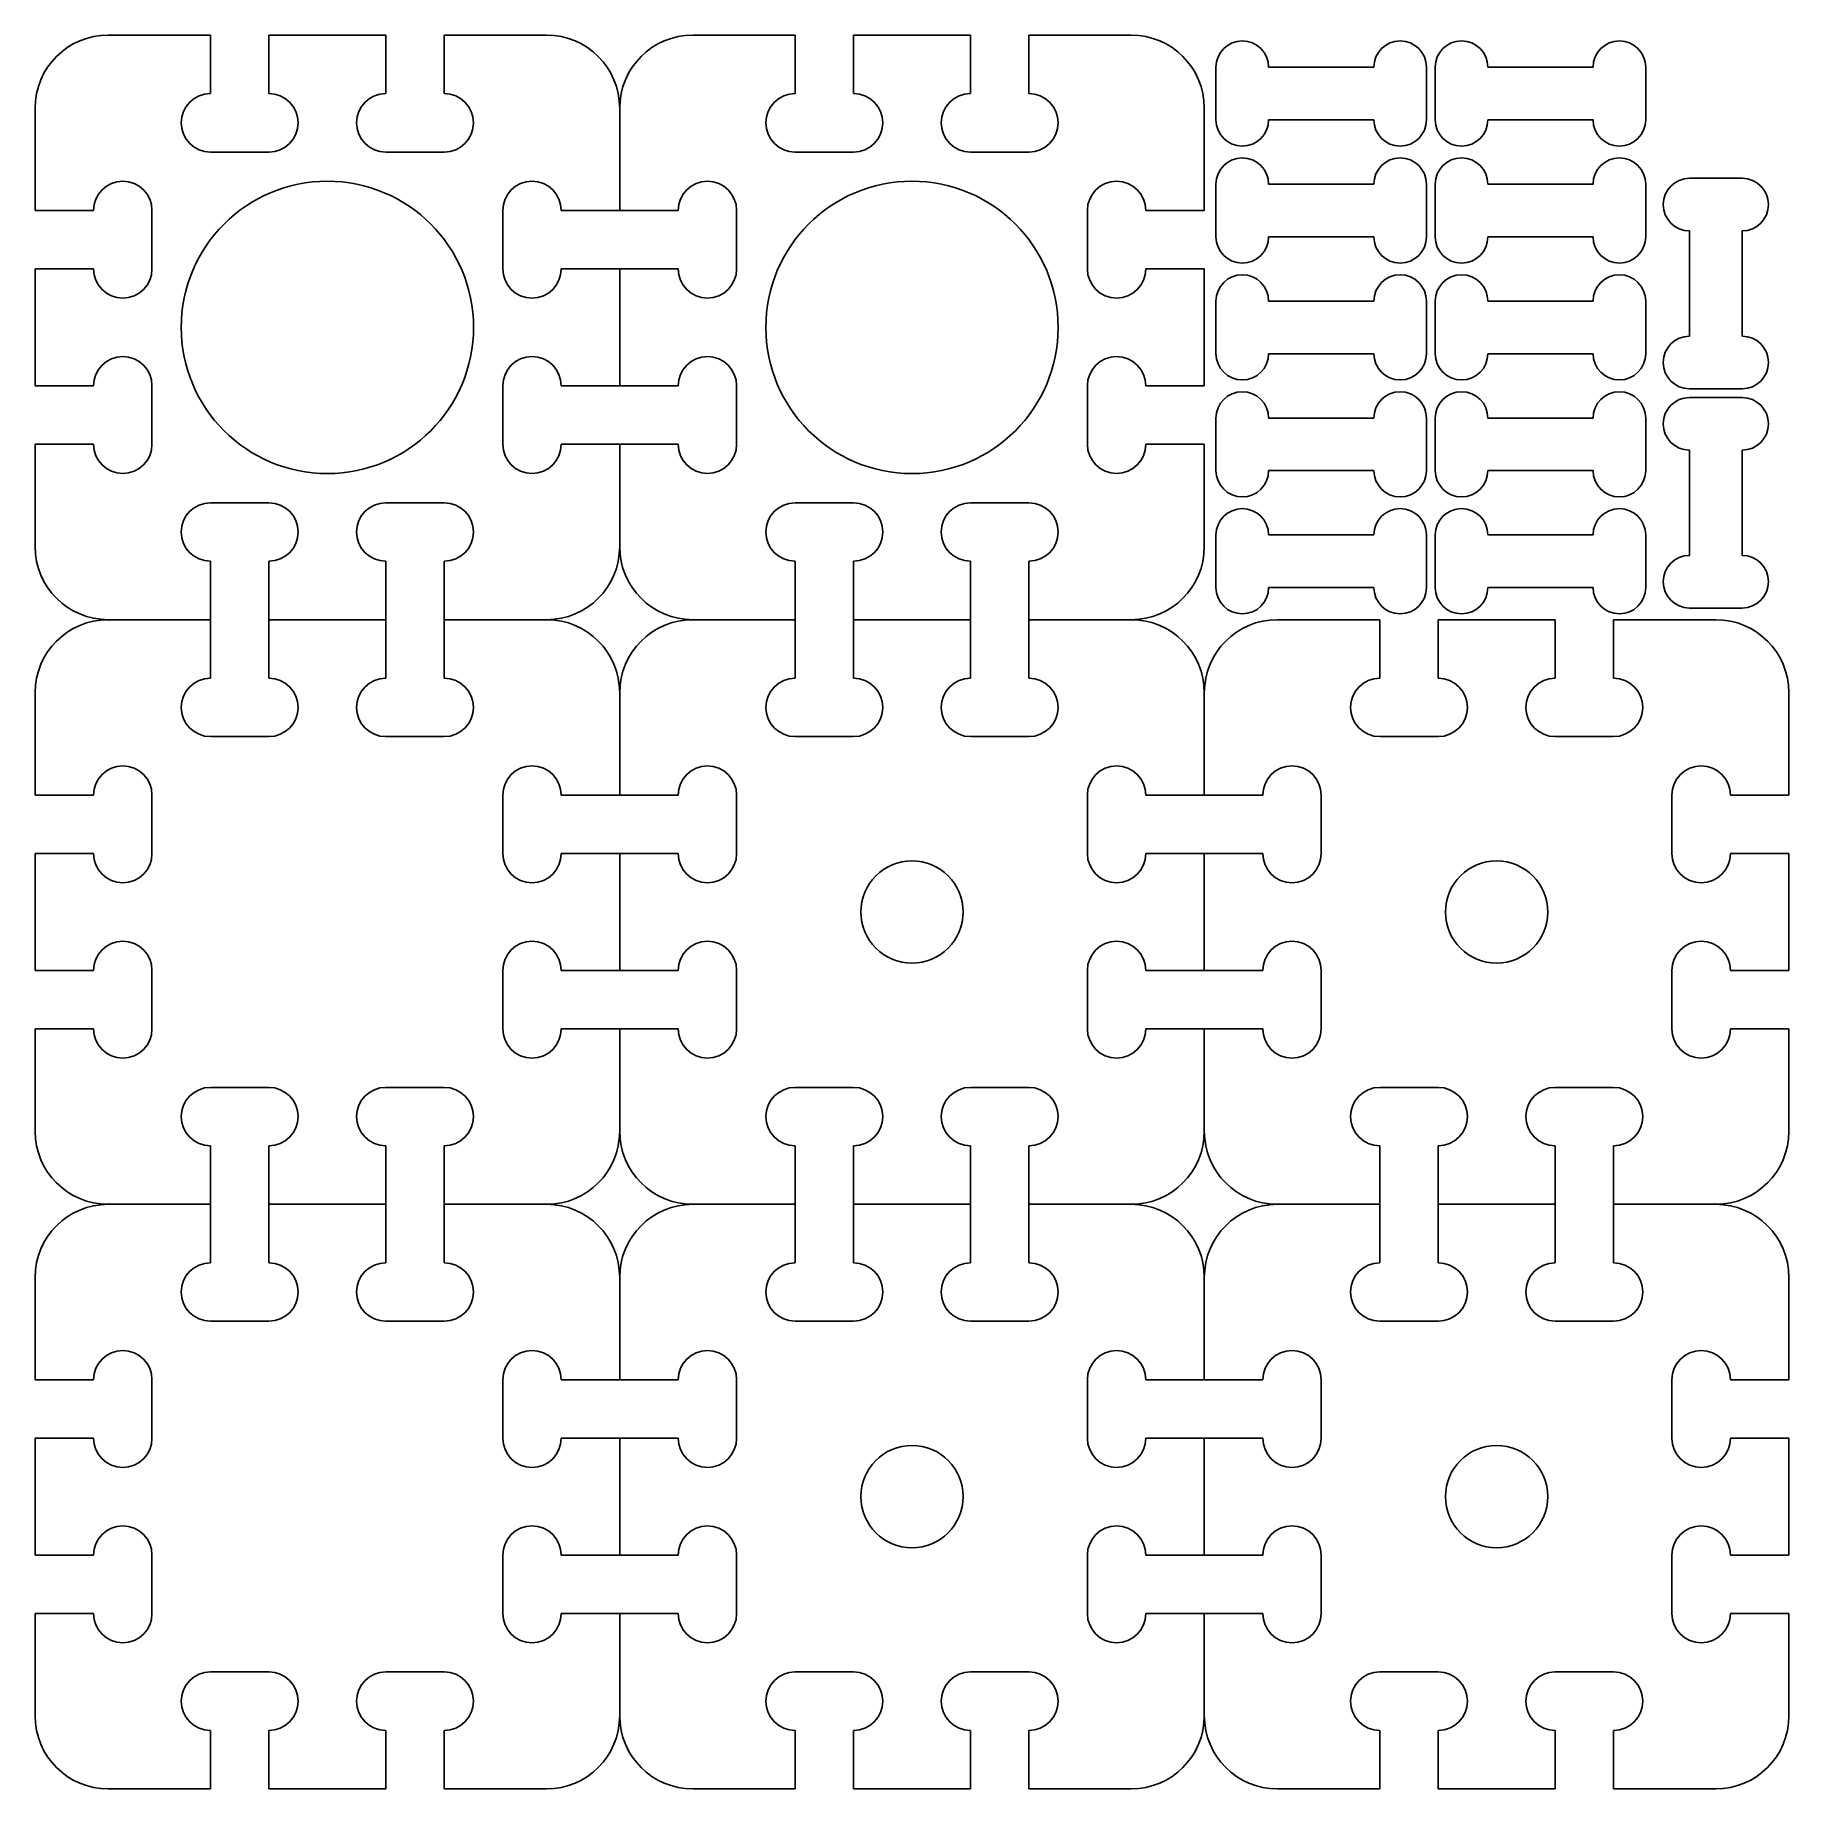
# Model space of a CAD drawing. Header units: millimetres. Extents: x 0 to 120, y 0 to 120.
import ezdxf

# ---------------------------------------------------------------- set-up
doc = ezdxf.new("R2010")
doc.units = ezdxf.units.MM
doc.layers.get('0').update_dxf_attribs({"lineweight": 25, "true_color": 0xffffff})

msp = doc.modelspace()

# ---------------------------------------------------------------- linework, layer by layer
for p, q in [((5, 120), (12, 120)), ((12, 120), (12, 116)), ((16, 120), (16, 116)), ((16, 120), (20, 120)), ((24, 120), (20, 120)), ((24, 120), (24, 116)), ((35, 120), (28, 120)), ((28, 120), (28, 116)), ((45, 120), (52, 120)), ((52, 120), (52, 116)), ((56, 120), (56, 116)), ((56, 120), (60, 120)), ((64, 120), (60, 120)), ((64, 120), (64, 116)), ((75, 120), (68, 120)), ((68, 120), (68, 116)), ((80.8, 117.8), (80.8, 116)), ((88, 117.8), (84.4, 117.8)), ((88, 117.8), (91.6, 117.8)), ((95.2, 117.8), (95.2, 116)), ((95.8, 117.8), (95.8, 116)), ((103, 117.8), (99.4, 117.8)), ((103, 117.8), (106.6, 117.8)), ((110.2, 117.8), (110.2, 116)), ((80.8, 114.2), (80.8, 116)), ((95.2, 114.2), (95.2, 116)), ((95.8, 114.2), (95.8, 116)), ((110.2, 114.2), (110.2, 116)), ((0, 115), (0, 108)), ((40, 115), (40, 108)), ((40, 115), (40, 108)), ((80, 115), (80, 108)), ((88, 114.2), (84.4, 114.2)), ((88, 114.2), (91.6, 114.2)), ((103, 114.2), (99.4, 114.2)), ((103, 114.2), (106.6, 114.2)), ((12, 112), (14, 112)), ((16, 112), (14, 112)), ((24, 112), (26, 112)), ((28, 112), (26, 112)), ((52, 112), (54, 112)), ((56, 112), (54, 112)), ((64, 112), (66, 112)), ((68, 112), (66, 112)), ((80.8, 109.8), (80.8, 108)), ((88, 109.8), (84.4, 109.8)), ((88, 109.8), (91.6, 109.8)), ((95.2, 109.8), (95.2, 108)), ((95.8, 109.8), (95.8, 108)), ((103, 109.8), (99.4, 109.8)), ((103, 109.8), (106.6, 109.8)), ((110.2, 109.8), (110.2, 108)), ((113.2, 110.2), (115, 110.2)), ((116.8, 110.2), (115, 110.2)), ((8, 108), (8, 106)), ((48, 108), (48, 106)), ((0, 108), (4, 108)), ((32, 108), (32, 106)), ((40, 108), (36, 108)), ((40, 108), (44, 108)), ((72, 108), (72, 106)), ((80, 108), (76, 108)), ((80.8, 106.2), (80.8, 108)), ((95.2, 106.2), (95.2, 108)), ((95.8, 106.2), (95.8, 108)), ((110.2, 106.2), (110.2, 108)), ((8, 104), (8, 106)), ((32, 104), (32, 106)), ((48, 104), (48, 106)), ((72, 104), (72, 106)), ((88, 106.2), (84.4, 106.2)), ((88, 106.2), (91.6, 106.2)), ((103, 106.2), (99.4, 106.2)), ((103, 106.2), (106.6, 106.2)), ((113.2, 103), (113.2, 106.6)), ((116.8, 103), (116.8, 106.6)), ((0, 104), (0, 100)), ((0, 104), (4, 104)), ((40, 104), (36, 104)), ((40, 104), (40, 100)), ((40, 104), (44, 104)), ((40, 104), (40, 100)), ((80, 104), (76, 104)), ((80, 104), (80, 100)), ((113.2, 103), (113.2, 99.4)), ((116.8, 103), (116.8, 99.4)), ((80.8, 101.8), (80.8, 100)), ((88, 101.8), (84.4, 101.8)), ((88, 101.8), (91.6, 101.8)), ((95.2, 101.8), (95.2, 100)), ((95.8, 101.8), (95.8, 100)), ((103, 101.8), (99.4, 101.8)), ((103, 101.8), (106.6, 101.8)), ((110.2, 101.8), (110.2, 100)), ((0, 96), (0, 100)), ((40, 96), (40, 100)), ((40, 96), (40, 100)), ((80, 96), (80, 100)), ((80.8, 98.2), (80.8, 100)), ((95.2, 98.2), (95.2, 100)), ((95.8, 98.2), (95.8, 100)), ((110.2, 98.2), (110.2, 100)), ((88, 98.2), (84.4, 98.2)), ((88, 98.2), (91.6, 98.2)), ((103, 98.2), (99.4, 98.2)), ((103, 98.2), (106.6, 98.2)), ((0, 96), (4, 96)), ((8, 96), (8, 94)), ((32, 96), (32, 94)), ((40, 96), (36, 96)), ((40, 96), (44, 96)), ((48, 96), (48, 94)), ((72, 96), (72, 94)), ((80, 96), (76, 96)), ((113.2, 95.8), (115, 95.8)), ((113.2, 95.2), (115, 95.2)), ((116.8, 95.8), (115, 95.8)), ((116.8, 95.2), (115, 95.2)), ((8, 92), (8, 94)), ((32, 92), (32, 94)), ((48, 92), (48, 94)), ((72, 92), (72, 94)), ((80.8, 93.8), (80.8, 92)), ((88, 93.8), (84.4, 93.8)), ((88, 93.8), (91.6, 93.8)), ((95.2, 93.8), (95.2, 92)), ((95.8, 93.8), (95.8, 92)), ((103, 93.8), (99.4, 93.8)), ((103, 93.8), (106.6, 93.8)), ((110.2, 93.8), (110.2, 92)), ((0, 92), (4, 92)), ((0, 85), (0, 92)), ((40, 92), (36, 92)), ((40, 85), (40, 92)), ((40, 92), (44, 92)), ((40, 85), (40, 92)), ((80, 92), (76, 92)), ((80, 85), (80, 92)), ((80.8, 90.2), (80.8, 92)), ((95.2, 90.2), (95.2, 92)), ((95.8, 90.2), (95.8, 92)), ((110.2, 90.2), (110.2, 92)), ((113.2, 88), (113.2, 91.6)), ((116.8, 88), (116.8, 91.6)), ((88, 90.2), (84.4, 90.2)), ((88, 90.2), (91.6, 90.2)), ((103, 90.2), (99.4, 90.2)), ((103, 90.2), (106.6, 90.2)), ((12, 88), (14, 88)), ((16, 88), (14, 88)), ((24, 88), (26, 88)), ((28, 88), (26, 88)), ((52, 88), (54, 88)), ((56, 88), (54, 88)), ((64, 88), (66, 88)), ((68, 88), (66, 88)), ((113.2, 88), (113.2, 84.4)), ((116.8, 88), (116.8, 84.4)), ((80.8, 85.8), (80.8, 84)), ((88, 85.8), (84.4, 85.8)), ((88, 85.8), (91.6, 85.8)), ((95.2, 85.8), (95.2, 84)), ((95.8, 85.8), (95.8, 84)), ((103, 85.8), (99.4, 85.8)), ((103, 85.8), (106.6, 85.8)), ((110.2, 85.8), (110.2, 84)), ((12, 80), (12, 84)), ((16, 80), (16, 84)), ((24, 80), (24, 84)), ((28, 80), (28, 84)), ((52, 80), (52, 84)), ((56, 80), (56, 84)), ((64, 80), (64, 84)), ((68, 80), (68, 84)), ((80.8, 82.2), (80.8, 84)), ((95.2, 82.2), (95.2, 84)), ((95.8, 82.2), (95.8, 84)), ((110.2, 82.2), (110.2, 84)), ((88, 82.2), (84.4, 82.2)), ((88, 82.2), (91.6, 82.2)), ((103, 82.2), (99.4, 82.2)), ((103, 82.2), (106.6, 82.2)), ((113.2, 80.8), (115, 80.8)), ((116.8, 80.8), (115, 80.8)), ((5, 80), (12, 80)), ((5, 80), (12, 80)), ((12, 80), (12, 76)), ((16, 80), (16, 76)), ((16, 80), (20, 80)), ((16, 80), (20, 80)), ((24, 80), (20, 80)), ((24, 80), (20, 80)), ((24, 80), (24, 76)), ((35, 80), (28, 80)), ((28, 80), (28, 76)), ((35, 80), (28, 80)), ((45, 80), (52, 80)), ((45, 80), (52, 80)), ((52, 80), (52, 76)), ((56, 80), (56, 76)), ((56, 80), (60, 80)), ((56, 80), (60, 80)), ((64, 80), (60, 80)), ((64, 80), (60, 80)), ((64, 80), (64, 76)), ((75, 80), (68, 80)), ((68, 80), (68, 76)), ((75, 80), (68, 80)), ((85, 80), (92, 80)), ((92, 80), (92, 76)), ((96, 80), (96, 76)), ((96, 80), (100, 80)), ((104, 80), (100, 80)), ((104, 80), (104, 76)), ((115, 80), (108, 80)), ((108, 80), (108, 76)), ((0, 75), (0, 68)), ((40, 75), (40, 68)), ((40, 75), (40, 68)), ((80, 75), (80, 68)), ((80, 75), (80, 68)), ((120, 75), (120, 68)), ((12, 72), (14, 72)), ((16, 72), (14, 72)), ((24, 72), (26, 72)), ((28, 72), (26, 72)), ((52, 72), (54, 72)), ((56, 72), (54, 72)), ((64, 72), (66, 72)), ((68, 72), (66, 72)), ((92, 72), (94, 72)), ((96, 72), (94, 72)), ((104, 72), (106, 72)), ((108, 72), (106, 72)), ((0, 68), (4, 68)), ((8, 68), (8, 66)), ((32, 68), (32, 66)), ((40, 68), (36, 68)), ((40, 68), (44, 68)), ((48, 68), (48, 66)), ((72, 68), (72, 66)), ((80, 68), (76, 68)), ((80, 68), (84, 68)), ((88, 68), (88, 66)), ((112, 68), (112, 66)), ((120, 68), (116, 68)), ((8, 64), (8, 66)), ((32, 64), (32, 66)), ((48, 64), (48, 66)), ((72, 64), (72, 66)), ((88, 64), (88, 66)), ((112, 64), (112, 66)), ((0, 64), (0, 60)), ((0, 64), (4, 64)), ((40, 64), (36, 64)), ((40, 64), (40, 60)), ((40, 64), (44, 64)), ((40, 64), (40, 60)), ((80, 64), (76, 64)), ((80, 64), (80, 60)), ((80, 64), (84, 64)), ((80, 64), (80, 60)), ((120, 64), (116, 64)), ((120, 64), (120, 60)), ((0, 56), (0, 60)), ((40, 56), (40, 60)), ((40, 56), (40, 60)), ((80, 56), (80, 60)), ((80, 56), (80, 60)), ((120, 56), (120, 60)), ((0, 56), (4, 56)), ((8, 56), (8, 54)), ((32, 56), (32, 54)), ((40, 56), (36, 56)), ((40, 56), (44, 56)), ((48, 56), (48, 54)), ((72, 56), (72, 54)), ((80, 56), (76, 56)), ((80, 56), (84, 56)), ((88, 56), (88, 54)), ((112, 56), (112, 54)), ((120, 56), (116, 56)), ((8, 52), (8, 54)), ((32, 52), (32, 54)), ((48, 52), (48, 54)), ((72, 52), (72, 54)), ((88, 52), (88, 54)), ((112, 52), (112, 54)), ((0, 52), (4, 52)), ((0, 45), (0, 52)), ((40, 52), (36, 52)), ((40, 45), (40, 52)), ((40, 52), (44, 52)), ((40, 45), (40, 52)), ((80, 52), (76, 52)), ((80, 45), (80, 52)), ((80, 52), (84, 52)), ((80, 45), (80, 52)), ((120, 52), (116, 52)), ((120, 45), (120, 52)), ((12, 48), (14, 48)), ((16, 48), (14, 48)), ((24, 48), (26, 48)), ((28, 48), (26, 48)), ((52, 48), (54, 48)), ((56, 48), (54, 48)), ((64, 48), (66, 48)), ((68, 48), (66, 48)), ((92, 48), (94, 48)), ((96, 48), (94, 48)), ((104, 48), (106, 48)), ((108, 48), (106, 48)), ((12, 40), (12, 44)), ((16, 40), (16, 44)), ((24, 40), (24, 44)), ((28, 40), (28, 44)), ((52, 40), (52, 44)), ((56, 40), (56, 44)), ((64, 40), (64, 44)), ((68, 40), (68, 44)), ((92, 40), (92, 44)), ((96, 40), (96, 44)), ((104, 40), (104, 44)), ((108, 40), (108, 44)), ((5, 40), (12, 40)), ((5, 40), (12, 40)), ((12, 40), (12, 36)), ((16, 40), (16, 36)), ((16, 40), (20, 40)), ((16, 40), (20, 40)), ((24, 40), (20, 40)), ((24, 40), (20, 40)), ((24, 40), (24, 36)), ((35, 40), (28, 40)), ((28, 40), (28, 36)), ((35, 40), (28, 40)), ((45, 40), (52, 40)), ((45, 40), (52, 40)), ((52, 40), (52, 36)), ((56, 40), (56, 36)), ((56, 40), (60, 40)), ((56, 40), (60, 40)), ((64, 40), (60, 40)), ((64, 40), (60, 40)), ((64, 40), (64, 36)), ((75, 40), (68, 40)), ((68, 40), (68, 36)), ((75, 40), (68, 40)), ((85, 40), (92, 40)), ((85, 40), (92, 40)), ((92, 40), (92, 36)), ((96, 40), (96, 36)), ((96, 40), (100, 40)), ((96, 40), (100, 40)), ((104, 40), (100, 40)), ((104, 40), (100, 40)), ((104, 40), (104, 36)), ((115, 40), (108, 40)), ((108, 40), (108, 36)), ((115, 40), (108, 40)), ((0, 35), (0, 28)), ((40, 35), (40, 28)), ((40, 35), (40, 28)), ((80, 35), (80, 28)), ((80, 35), (80, 28)), ((120, 35), (120, 28)), ((12, 32), (14, 32)), ((16, 32), (14, 32)), ((24, 32), (26, 32)), ((28, 32), (26, 32)), ((52, 32), (54, 32)), ((56, 32), (54, 32)), ((64, 32), (66, 32)), ((68, 32), (66, 32)), ((92, 32), (94, 32)), ((96, 32), (94, 32)), ((104, 32), (106, 32)), ((108, 32), (106, 32)), ((0, 28), (4, 28)), ((8, 28), (8, 26)), ((32, 28), (32, 26)), ((40, 28), (36, 28)), ((40, 28), (44, 28)), ((48, 28), (48, 26)), ((72, 28), (72, 26)), ((80, 28), (76, 28)), ((80, 28), (84, 28)), ((88, 28), (88, 26)), ((112, 28), (112, 26)), ((120, 28), (116, 28)), ((8, 24), (8, 26)), ((32, 24), (32, 26)), ((48, 24), (48, 26)), ((72, 24), (72, 26)), ((88, 24), (88, 26)), ((112, 24), (112, 26)), ((0, 24), (4, 24)), ((40, 24), (44, 24)), ((80, 24), (84, 24)), ((0, 24), (0, 20)), ((40, 24), (36, 24)), ((40, 24), (40, 20)), ((40, 24), (40, 20)), ((80, 24), (76, 24)), ((80, 24), (80, 20)), ((80, 24), (80, 20)), ((120, 24), (116, 24)), ((120, 24), (120, 20)), ((0, 16), (0, 20)), ((40, 16), (40, 20)), ((40, 16), (40, 20)), ((80, 16), (80, 20)), ((80, 16), (80, 20)), ((120, 16), (120, 20)), ((0, 16), (4, 16)), ((8, 16), (8, 14)), ((32, 16), (32, 14)), ((40, 16), (36, 16)), ((40, 16), (44, 16)), ((48, 16), (48, 14)), ((72, 16), (72, 14)), ((80, 16), (76, 16)), ((80, 16), (84, 16)), ((88, 16), (88, 14)), ((112, 16), (112, 14)), ((120, 16), (116, 16)), ((8, 12), (8, 14)), ((32, 12), (32, 14)), ((48, 12), (48, 14)), ((72, 12), (72, 14)), ((88, 12), (88, 14)), ((112, 12), (112, 14)), ((0, 12), (4, 12)), ((0, 5), (0, 12)), ((40, 12), (36, 12)), ((40, 5), (40, 12)), ((40, 12), (44, 12)), ((40, 5), (40, 12)), ((80, 12), (76, 12)), ((80, 5), (80, 12)), ((80, 12), (84, 12)), ((80, 5), (80, 12)), ((120, 12), (116, 12)), ((120, 5), (120, 12)), ((12, 8), (14, 8)), ((16, 8), (14, 8)), ((24, 8), (26, 8)), ((28, 8), (26, 8)), ((52, 8), (54, 8)), ((56, 8), (54, 8)), ((64, 8), (66, 8)), ((68, 8), (66, 8)), ((92, 8), (94, 8)), ((96, 8), (94, 8)), ((104, 8), (106, 8)), ((108, 8), (106, 8)), ((12, 0), (12, 4)), ((16, 0), (16, 4)), ((24, 0), (24, 4)), ((28, 0), (28, 4)), ((52, 0), (52, 4)), ((56, 0), (56, 4)), ((64, 0), (64, 4)), ((68, 0), (68, 4)), ((92, 0), (92, 4)), ((96, 0), (96, 4)), ((104, 0), (104, 4)), ((108, 0), (108, 4)), ((5, 0), (12, 0)), ((16, 0), (20, 0)), ((24, 0), (20, 0)), ((35, 0), (28, 0)), ((45, 0), (52, 0)), ((56, 0), (60, 0)), ((64, 0), (60, 0)), ((75, 0), (68, 0)), ((85, 0), (92, 0)), ((96, 0), (100, 0)), ((104, 0), (100, 0)), ((115, 0), (108, 0))]:
    msp.add_line(p, q)
for centre, radius in [((20, 100), 10), ((60, 100), 10), ((60, 60), 3.5), ((100, 60), 3.5), ((60, 20), 3.5), ((100, 20), 3.5)]:
    msp.add_circle(centre, radius)
for centre, radius, start, end in [((5, 115), 5, 90, 180), ((45, 115), 5, 90, 180), ((35, 115), 5, 0, 90), ((75, 115), 5, 0, 90), ((82.6, 117.8), 1.8, 360, 180), ((93.4, 117.8), 1.8, 0, 180), ((97.6, 117.8), 1.8, 360, 180), ((108.4, 117.8), 1.8, 0, 180), ((12, 114), 2, 90, 270), ((16, 114), 2, 270, 90), ((24, 114), 2, 90, 270), ((28, 114), 2, 270, 90), ((52, 114), 2, 90, 270), ((56, 114), 2, 270, 90), ((64, 114), 2, 90, 270), ((68, 114), 2, 270, 90), ((82.6, 114.2), 1.8, 180, 360), ((93.4, 114.2), 1.8, 180, 0), ((97.6, 114.2), 1.8, 180, 360), ((108.4, 114.2), 1.8, 180, 0), ((82.6, 109.8), 1.8, 360, 180), ((93.4, 109.8), 1.8, 0, 180), ((97.6, 109.8), 1.8, 360, 180), ((108.4, 109.8), 1.8, 0, 180), ((6, 108), 2, 0, 180), ((34, 108), 2, 0, 180), ((46, 108), 2, 0, 180), ((74, 108), 2, 0, 180), ((113.2, 108.4), 1.8, 90, 270), ((116.8, 108.4), 1.8, 270, 90), ((82.6, 106.2), 1.8, 180, 360), ((93.4, 106.2), 1.8, 180, 0), ((97.6, 106.2), 1.8, 180, 360), ((108.4, 106.2), 1.8, 180, 0), ((6, 104), 2, 180, 0), ((34, 104), 2, 180, 0), ((46, 104), 2, 180, 0), ((74, 104), 2, 180, 0), ((82.6, 101.8), 1.8, 360, 180), ((93.4, 101.8), 1.8, 0, 180), ((97.6, 101.8), 1.8, 360, 180), ((108.4, 101.8), 1.8, 0, 180), ((113.2, 97.6), 1.8, 90, 270), ((116.8, 97.6), 1.8, 270, 90), ((6, 96), 2, 0, 180), ((34, 96), 2, 0, 180), ((46, 96), 2, 0, 180), ((74, 96), 2, 0, 180), ((82.6, 98.2), 1.8, 180, 360), ((93.4, 98.2), 1.8, 180, 0), ((97.6, 98.2), 1.8, 180, 360), ((108.4, 98.2), 1.8, 180, 0), ((82.6, 93.8), 1.8, 360, 180), ((93.4, 93.8), 1.8, 0, 180), ((97.6, 93.8), 1.8, 360, 180), ((108.4, 93.8), 1.8, 0, 180), ((113.2, 93.4), 1.8, 90, 270), ((116.8, 93.4), 1.8, 270, 90), ((6, 92), 2, 180, 0), ((34, 92), 2, 180, 0), ((46, 92), 2, 180, 0), ((74, 92), 2, 180, 0), ((82.6, 90.2), 1.8, 180, 360), ((93.4, 90.2), 1.8, 180, 0), ((97.6, 90.2), 1.8, 180, 360), ((108.4, 90.2), 1.8, 180, 0), ((12, 86), 2, 90, 270), ((16, 86), 2, 270, 90), ((24, 86), 2, 90, 270), ((28, 86), 2, 270, 90), ((52, 86), 2, 90, 270), ((56, 86), 2, 270, 90), ((64, 86), 2, 90, 270), ((68, 86), 2, 270, 90), ((82.6, 85.8), 1.8, 360, 180), ((93.4, 85.8), 1.8, 0, 180), ((97.6, 85.8), 1.8, 360, 180), ((108.4, 85.8), 1.8, 0, 180), ((5, 85), 5, 180, 270), ((35, 85), 5, 270, 0), ((45, 85), 5, 180, 270), ((75, 85), 5, 270, 0), ((113.2, 82.6), 1.8, 90, 270), ((116.8, 82.6), 1.8, 270, 90), ((82.6, 82.2), 1.8, 180, 360), ((93.4, 82.2), 1.8, 180, 0), ((97.6, 82.2), 1.8, 180, 360), ((108.4, 82.2), 1.8, 180, 0), ((5, 75), 5, 90, 180), ((35, 75), 5, 0, 90), ((45, 75), 5, 90, 180), ((75, 75), 5, 0, 90), ((85, 75), 5, 90, 180), ((115, 75), 5, 0, 90), ((12, 74), 2, 90, 270), ((16, 74), 2, 270, 90), ((24, 74), 2, 90, 270), ((28, 74), 2, 270, 90), ((52, 74), 2, 90, 270), ((56, 74), 2, 270, 90), ((64, 74), 2, 90, 270), ((68, 74), 2, 270, 90), ((92, 74), 2, 90, 270), ((96, 74), 2, 270, 90), ((104, 74), 2, 90, 270), ((108, 74), 2, 270, 90), ((6, 68), 2, 0, 180), ((34, 68), 2, 0, 180), ((46, 68), 2, 0, 180), ((74, 68), 2, 0, 180), ((86, 68), 2, 0, 180), ((114, 68), 2, 0, 180), ((6, 64), 2, 180, 0), ((34, 64), 2, 180, 0), ((46, 64), 2, 180, 0), ((74, 64), 2, 180, 0), ((86, 64), 2, 180, 0), ((114, 64), 2, 180, 0), ((6, 56), 2, 0, 180), ((34, 56), 2, 0, 180), ((46, 56), 2, 0, 180), ((74, 56), 2, 0, 180), ((86, 56), 2, 0, 180), ((114, 56), 2, 0, 180), ((6, 52), 2, 180, 0), ((34, 52), 2, 180, 0), ((46, 52), 2, 180, 0), ((74, 52), 2, 180, 0), ((86, 52), 2, 180, 0), ((114, 52), 2, 180, 0), ((12, 46), 2, 90, 270), ((16, 46), 2, 270, 90), ((24, 46), 2, 90, 270), ((28, 46), 2, 270, 90), ((52, 46), 2, 90, 270), ((56, 46), 2, 270, 90), ((64, 46), 2, 90, 270), ((68, 46), 2, 270, 90), ((92, 46), 2, 90, 270), ((96, 46), 2, 270, 90), ((104, 46), 2, 90, 270), ((108, 46), 2, 270, 90), ((5, 45), 5, 180, 270), ((35, 45), 5, 270, 0), ((45, 45), 5, 180, 270), ((75, 45), 5, 270, 0), ((85, 45), 5, 180, 270), ((115, 45), 5, 270, 0), ((5, 35), 5, 90, 180), ((35, 35), 5, 0, 90), ((45, 35), 5, 90, 180), ((75, 35), 5, 0, 90), ((85, 35), 5, 90, 180), ((115, 35), 5, 0, 90), ((12, 34), 2, 90, 270), ((16, 34), 2, 270, 90), ((24, 34), 2, 90, 270), ((28, 34), 2, 270, 90), ((52, 34), 2, 90, 270), ((56, 34), 2, 270, 90), ((64, 34), 2, 90, 270), ((68, 34), 2, 270, 90), ((92, 34), 2, 90, 270), ((96, 34), 2, 270, 90), ((104, 34), 2, 90, 270), ((108, 34), 2, 270, 90), ((6, 28), 2, 0, 180), ((34, 28), 2, 0, 180), ((46, 28), 2, 0, 180), ((74, 28), 2, 0, 180), ((86, 28), 2, 0, 180), ((114, 28), 2, 0, 180), ((6, 24), 2, 180, 0), ((34, 24), 2, 180, 0), ((46, 24), 2, 180, 0), ((74, 24), 2, 180, 0), ((86, 24), 2, 180, 0), ((114, 24), 2, 180, 0), ((6, 16), 2, 0, 180), ((34, 16), 2, 0, 180), ((46, 16), 2, 0, 180), ((74, 16), 2, 0, 180), ((86, 16), 2, 0, 180), ((114, 16), 2, 0, 180), ((6, 12), 2, 180, 0), ((34, 12), 2, 180, 0), ((46, 12), 2, 180, 0), ((74, 12), 2, 180, 0), ((86, 12), 2, 180, 0), ((114, 12), 2, 180, 0), ((12, 6), 2, 90, 270), ((16, 6), 2, 270, 90), ((24, 6), 2, 90, 270), ((28, 6), 2, 270, 90), ((52, 6), 2, 90, 270), ((56, 6), 2, 270, 90), ((64, 6), 2, 90, 270), ((68, 6), 2, 270, 90), ((92, 6), 2, 90, 270), ((96, 6), 2, 270, 90), ((104, 6), 2, 90, 270), ((108, 6), 2, 270, 90), ((5, 5), 5, 180, 270), ((35, 5), 5, 270, 0), ((45, 5), 5, 180, 270), ((75, 5), 5, 270, 0), ((85, 5), 5, 180, 270), ((115, 5), 5, 270, 0)]:
    msp.add_arc(centre, radius, start, end)

doc.saveas('drawing.dxf')
